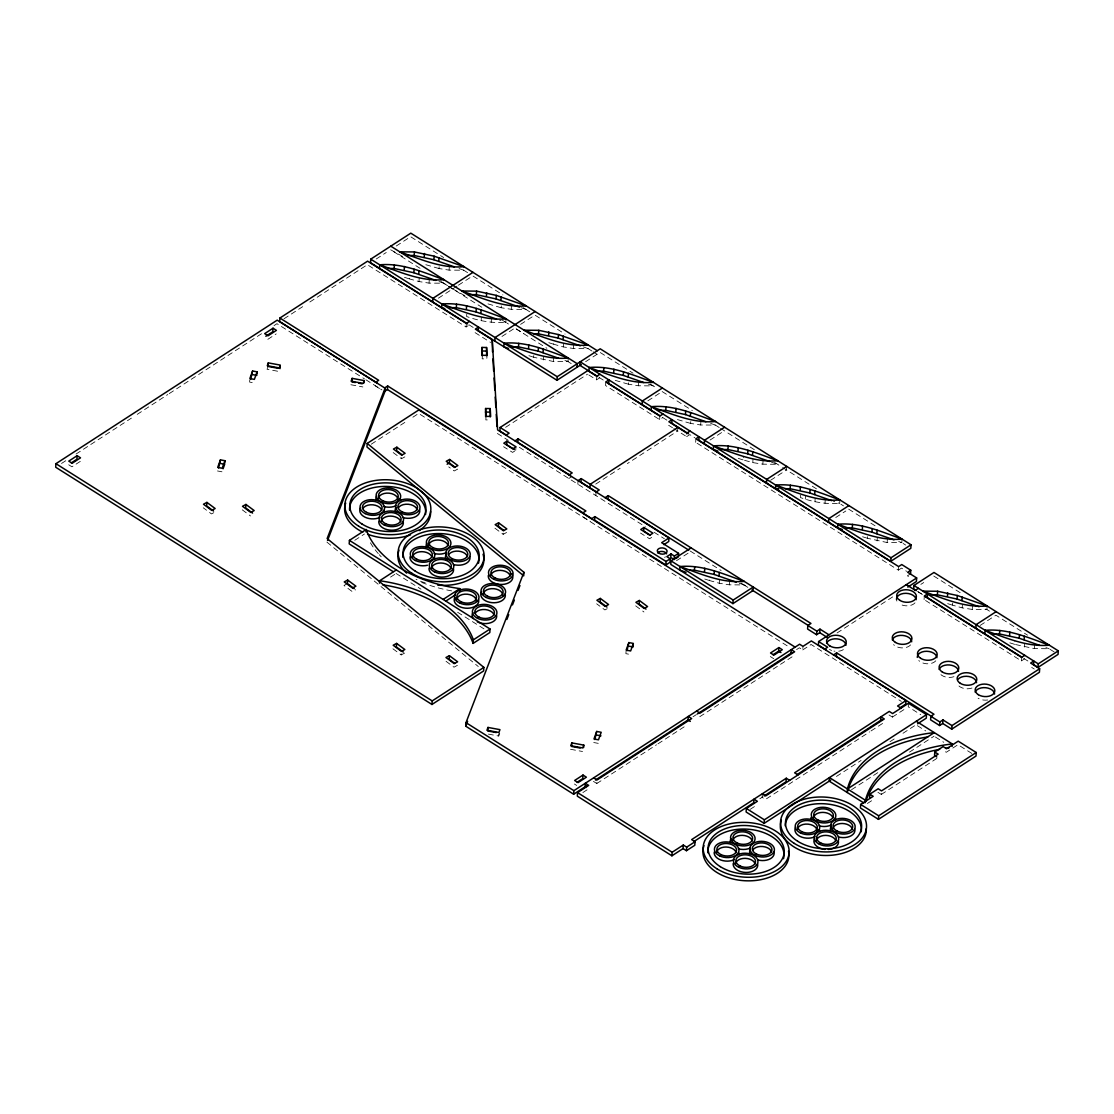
<?xml version="1.0" encoding="UTF-8"?>
<svg xmlns="http://www.w3.org/2000/svg" width="1114" height="1114" viewBox="0 0 1114 1114"><rect width="100%" height="100%" fill="white"/><g stroke="black" fill="none" stroke-linecap="round" stroke-linejoin="round"><path stroke-width="0.75" stroke-dasharray="5 3.75" d="M249.787 379.721L249.633 382.088L254.131 382.924M447.563 285.644L443.706 283.207L429.043 283.123L418.989 281.55L409.339 278.876L409.576 275.311M404.869 456.865L401.444 458.703L401.597 456.336M418.989 281.55L419.226 277.999M404.619 653.082L401.207 654.921L401.36 652.553M429.043 283.123L429.28 279.572M467.602 272.652L463.744 270.215L449.081 270.117L439.027 268.544L439.264 264.993M449.081 270.117L449.318 266.566M464.83 295.683L452.702 288.902L452.938 285.351M466.78 314.148L466.627 316.515C479.215 321.013 492.485 323.297 505.867 322.392L508.444 324.021M309.845 302.005L367.342 264.714L466.098 326.973L466.334 323.422M481.151 320.735L481.387 317.184M482.418 355.296L482.181 358.847L486.804 358.917L487.041 355.366M491.204 322.308L491.441 318.757M486.066 416.358L485.829 419.908L490.439 419.978M529.763 311.836L525.905 309.4L511.242 309.302L501.189 307.743L501.425 304.192M506.104 318.855L505.867 322.406L499.629 320.178M511.242 309.302L511.479 305.751M506.592 532.478L503.18 534.33L503.333 531.963M515.726 450.376L515.963 446.825M521.227 307.729L525.905 309.413L526.142 305.863M488.419 734.126L498.696 736.02L498.849 733.653M568.265 358.054L568.029 361.577L553.366 361.493L533.662 357.246L533.898 353.695M543.312 359.919L543.548 356.369M591.924 351.021L588.067 348.585L573.404 348.487L563.35 346.927L553.7 344.24L553.937 340.689M553.366 361.493L553.602 357.942M563.35 346.927L563.587 343.377M573.404 348.487L573.64 344.936M577.832 484.186L578.069 480.635M588.833 374.972L596.547 379.832L596.784 376.281M595.851 495.549L596.087 491.998M605.793 381.963L605.556 385.514L659.627 419.602L662.76 417.569M593.428 781.387L596.798 783.518L596.965 781.151M648.473 384.205L653.152 385.89L638.489 385.778L628.435 384.205L628.672 380.654M638.489 385.778L638.726 382.227M626.054 651.3L625.901 653.667L630.399 654.503M659.627 419.602L659.864 416.051M677.883 427.414L677.646 430.965L627.349 463.591M673.775 428.528L686.656 436.646L686.892 433.095M719.212 427.511L715.355 425.075L700.678 424.991L690.638 423.417L690.875 419.867M695.665 442.328L695.902 438.777M700.678 424.991L700.915 421.44M747.842 587.357L743.985 584.92L729.322 584.822L719.268 583.249L709.618 580.575L709.855 577.024M719.268 583.249L719.505 579.698M729.322 584.822L729.559 581.271M771.264 462.045L777.502 464.287L762.839 464.176L752.786 462.602L743.135 459.929L743.372 456.378M752.786 462.602L753.022 459.052M762.839 464.176L763.076 460.625M762.338 793.753L762.101 797.304L765.485 799.434L869.574 731.898M786.735 466.404L786.512 469.955L767.894 482.028M800.576 495.201L800.423 497.568C813.011 502.066 826.282 504.35 839.664 503.444L843.521 505.895M805.297 499.114L805.533 495.563M796.594 649.587L799.365 647.777L802.748 649.908L802.985 646.357M814.947 501.787L815.183 498.237M825.001 503.361L825.237 499.81M839.9 499.921L839.664 503.472L833.425 501.23M902.048 539.092L901.811 542.629L887.148 542.532L867.444 538.285L867.681 534.734M877.094 540.972L877.331 537.421M887.148 542.532L887.385 538.981M877.929 792.319L881.299 794.449L881.466 792.068M697.127 443.247L898.399 570.131L898.636 566.58M889.014 714.965L892.384 717.096L892.62 713.545M908.481 703.254L908.244 706.805L920.721 714.673M924.077 599.569L924.314 596.018M989.483 611.154L986.907 609.525L972.244 609.428L962.19 607.868L952.54 605.181L952.776 601.63M962.19 607.868L962.426 604.317M972.244 609.428L972.48 605.877M987.143 605.988L986.907 609.539L983.787 608.425M1054.206 651.955L1049.068 648.71L1034.405 648.613L1014.701 644.365L1014.938 640.815M925.539 600.488L1021.399 660.922L1021.622 657.371M1024.351 647.053L1024.588 643.502M1034.405 648.613L1034.641 645.062M268.056 366.436L267.04 369.263L279.015 371.477M498.696 736.02L499.713 733.193M283.986 318.799L302.66 306.67M376.24 258.991L386.252 252.502M396.278 245.999L410.593 236.711L443.637 257.543M61.521 463.466L67.341 459.692M76.072 454.025L131.396 418.14M137.217 414.366L167.782 394.537M169.244 393.59L262.403 333.156M274.044 325.594L276.954 323.701L364.431 378.857M267.833 339.324L276.188 333.908M80.292 461.391L71.937 466.808L68.553 464.663M438.387 298.19L457.005 286.117M458.425 285.184L472.74 275.896L502.915 294.918M466.098 326.973L468.186 325.622M501.982 336.442L513.429 329.02M520.586 324.369L534.901 315.081L565.077 334.103M371.268 444.194L407.139 420.911M412.876 417.193L418.627 413.461L789.018 646.969M585.616 361.702L599.986 352.372L633.044 373.204M505.617 427.303L587.538 374.165M596.547 379.832L599.68 377.813M354.753 540.304L364.501 533.982M514.682 451.059L512.593 452.409L503.584 446.728M647.833 400.845L660.713 392.49M390.541 577.094L396.097 573.487M568.822 478.505L571.955 476.472M595.725 484.103L620.15 468.256M686.656 436.646L689.789 434.613L694.927 437.858M710.036 440.058L724.351 430.77M651.634 537.394L649.546 538.758L640.536 533.077M676.518 560.704L690.833 551.416M835.765 517.495L845.804 510.992M898.399 570.131L901.532 568.098L906.671 571.343M910.542 573.78L907.409 575.813L911.266 578.25M693.005 716.789L696.403 714.575M582.887 792.541L588.457 788.935L585.073 786.804M596.798 783.518L656.494 744.793M657.942 743.846L685.611 725.91M699.773 716.706L794.407 655.324M802.748 649.908L811.103 644.491L901.337 701.388M837.074 632.961L894.57 595.67M920.86 584.377L923.729 582.525M980.167 625.427L995.902 615.207L1027.512 635.147M759.832 798.78L762.742 796.886M750.237 809.321L757.13 804.851M871.023 730.951L884.043 722.513M892.384 717.096L906.81 707.738M836.447 776.444L861.122 760.43M889.989 741.701L897.313 736.953M903.008 733.263L916.14 724.741M1021.399 660.922L1024.518 658.889M851.569 789.687L879.057 771.849M909.456 752.131L934.061 736.173M867.388 803.473L872.958 799.866M881.299 794.449L937.932 757.701M213.777 512.691L211.493 513.916L203.249 507.789M457.645 469.133L454.22 470.971L448.719 466.891M347.415 583.597L344.003 585.449L352.247 591.576L355.672 589.738M457.394 665.35L453.983 667.189L445.725 661.062M607.186 608.704L604.902 609.943L596.658 603.802M350.882 384.748L362.858 386.948M217.467 470.957L221.965 471.793M593.734 742.537L598.246 743.358M570.563 749.29L582.538 751.49M439.027 268.544L424.504 264.324M501.189 307.743L486.665 303.509M628.435 384.205L613.911 379.985M690.638 423.417L676.101 419.198M404.466 277.33L409.339 278.876M548.826 342.708L553.7 344.24M533.662 357.246L525.669 354.586M738.262 458.383L743.135 459.929M862.57 536.753L867.444 538.285M947.666 603.649L952.54 605.181M1009.827 642.834L1014.701 644.365M704.744 579.029L709.618 580.575M459.065 268.544L463.744 270.229L460.876 268.418M402.669 256.498L390.554 249.717L421.092 268.975M439.027 281.55L443.706 283.221M583.388 346.927L588.067 348.598L585.184 346.788M564.909 360.476L568.029 361.604M710.635 423.39L715.313 425.075M898.692 541.529L901.811 542.643M1045.949 647.61L1049.068 648.724M739.306 583.249L743.985 584.934M516.144 328.895L523.859 333.74M917.56 591.45L921.417 593.873M903.092 543.437L905.668 545.066M650.284 384.079L657.009 388.299M662.148 391.557L692.323 410.579M720.493 428.333L754.512 449.791M774.634 462.463L781.36 466.696M782.655 467.518L816.673 488.976M848.645 509.126L877.386 527.242M523.037 307.603L525.905 309.413M593.205 351.829L597.062 354.266M933.741 576.022L962.482 594.138M599.012 377.381L604.832 381.058M662.635 417.499L666.952 420.215M440.838 281.41L446.965 285.281M448.399 286.187L481.819 307.255M501.941 319.927L507.678 323.561M516.297 328.992L546.849 348.25M566.97 360.936L571.273 363.651M448.845 286.465L452.702 288.902M668.637 425.283L672.494 427.72M918.201 591.854L923.353 595.099M1023.655 658.346L1029.67 662.134M1031.689 667.411L1034.265 669.027M468.966 324.787L473.269 327.502M475.107 332.654L490.592 342.43M690.262 551.068L721.12 570.507M741.116 583.123L747.564 587.175M497.373 433.457L508.332 440.364M519.347 447.313L645.312 526.727M654.099 532.269L664.362 538.73M971.826 753.44L957.97 744.709L946.273 752.284L942.904 750.154M917.421 725.687L925.734 730.923M935.44 737.036L943.767 742.286M365.893 379.777L381.935 389.886M375.293 385.876L381.726 389.942M582.525 516.534L590.253 521.394M770.303 656.536L773.687 658.68M396.041 573.445L420.995 589.181M457.603 612.254L483.949 628.867M574.406 784.019L576.676 785.454M635.676 605.849L643.934 611.99M393.2 452.576L401.444 458.703M494.922 528.189L503.18 534.33M242.267 509.836L250.511 515.963M392.95 648.794L401.207 654.921M326.917 542.1L478.282 666.534M665.531 556.847A4.916 3.133 3.8 0 1 664.557 557.334M843.382 649.615A9.845 6.252 3.8 0 1 833.996 651.105M831.587 650.437A9.845 6.252 3.8 0 1 829.484 649.406M914.998 602.841A9.845 6.252 3.8 0 1 899.625 603.913M896.909 601.059A9.845 6.252 3.8 0 1 896.478 599.429M987.672 699.996A9.845 6.252 3.8 0 1 978.092 698.227M953.96 676.685A9.845 6.252 3.8 0 1 939.339 672.661M935.788 660.811A9.845 6.252 3.8 0 1 918.785 660.56M910.57 644.909A9.845 6.252 3.8 0 1 893.553 644.644M971.979 688.048A9.845 6.252 3.8 0 1 958.43 685.556M425.214 582.803A43.056 27.377 3.8 0 1 416.051 579.28M451.657 590.893A113.781 72.368 3.8 0 1 418.767 581.271M381.239 556.805A113.781 72.368 3.8 0 1 379.247 554.688M378.287 553.616A113.781 72.368 3.8 0 1 374.067 548.339M373.12 547.002A113.781 72.368 3.8 0 1 369.709 541.529"/><path stroke-width="1.5" d="M55.937 463.689L55.7 467.239L431.967 704.466L483.629 670.948L483.866 667.397L327.14 538.549L385.082 388.173L277.191 320.15L55.937 463.689L432.204 700.915L431.967 704.466M77.145 455.696L68.79 461.112L72.173 463.257L80.528 457.84L77.145 455.696L76.908 459.247L71.338 462.867M206.898 502.386L215.155 508.527L211.73 510.365L203.472 504.238L206.898 502.386L206.661 505.937L213.54 511.048M218.553 467.95L220.433 459.873L224.931 460.709L224.777 463.076M250.72 379.08L252.586 371.018L257.097 371.839L256.93 374.207M245.929 504.433L254.173 510.574L250.747 512.412L242.504 506.285L245.929 504.433L245.693 507.984L252.572 513.094M268.293 362.886L267.276 365.712L279.252 367.926L280.268 365.086L268.293 362.886L268.056 366.436L278.333 368.33M273.027 328.212L264.686 333.629L268.07 335.774L276.425 330.357L273.027 328.212L272.791 331.763L265.842 336.275M469.454 321.389L466.334 323.422L367.578 261.163L279.906 318.033L279.67 321.584L376.978 382.938M280.032 368.637L280.199 366.269M363.958 382.938L364.111 380.57L352.135 378.356L351.899 381.907L355.324 382.548M459.678 590.963L459.831 588.596A113.781 72.368 3.8 0 1 366.13 529.526L349.42 540.36L349.183 543.911L393.117 571.607M347.652 580.046L355.909 586.187L352.484 588.025L344.24 581.898L347.652 580.046L347.415 583.597L354.294 588.707M597.299 350.715L410.815 233.16L370.739 259.158L370.516 262.709L467.532 323.868M367.202 443.428L366.966 446.979L523.691 575.827L523.914 572.276L367.202 443.428L418.864 409.91L795.131 647.137M379.512 268.39L379.749 264.826C402.251 262.779 423.278 272.345 443.943 279.67C421.426 281.717 400.399 272.164 379.749 264.826M365.963 531.893L366.13 529.526M385.082 388.173L384.845 391.724L327.53 540.485M435.908 280.436L413.879 272.735L394.175 268.488L394.412 264.937M384.302 391.557L387.435 389.524L387.672 385.973L585.894 510.95L582.761 512.983L591.771 518.664L594.904 516.631L666.047 561.47L665.81 565.021L594.667 520.182L594.904 516.631M379.484 583.137L379.637 580.77L396.333 569.936M404.229 270.061L404.466 266.511M396.849 447.187L405.106 453.314L401.681 455.153L393.437 449.026L396.849 447.187L396.612 450.738L402.112 454.818M454.387 266.873L433.917 259.743L414.213 255.496L414.45 251.945L399.787 251.834C420.438 259.158 441.464 268.725 463.981 266.678L434.14 256.192L414.45 251.945M413.879 272.735L414.102 269.184M418.753 274.281L418.989 270.73M396.612 643.405L404.855 649.532L401.444 651.37L393.186 645.243L396.612 643.405L396.375 646.956L403.254 652.066M424.267 257.055L424.504 253.505M433.917 259.743L434.14 256.192M432.664 301.894L432.9 298.343L472.977 272.345M438.791 261.275L439.027 257.724M441.896 304.025C462.561 311.349 483.587 320.902 506.104 318.855C485.439 311.53 464.413 301.978 441.896 304.025L441.659 307.575L444.792 308.689M496.51 319.064L476.026 311.92L456.336 307.673L456.559 304.122M454.888 467.086L449.388 463.006L449.624 459.455L446.213 461.293L454.456 467.42L457.882 465.582L449.624 459.455M466.376 309.246L466.613 305.696M449.388 655.673L457.631 661.8L454.22 663.638L445.962 657.511L449.388 655.673L449.151 659.223L454.651 663.303M519.667 307.172L496.064 298.928L476.374 294.681L476.597 291.13L461.934 291.019C482.599 298.343 503.625 307.91 526.142 305.863L496.301 295.377L476.597 291.13M476.026 311.92L476.263 308.369M478.24 330.621L478.463 327.07L475.344 329.103L492.249 339.756L497.61 429.907L668.985 537.951L668.748 541.501L663.874 544.662M480.914 313.466L481.151 309.915M481.805 349.81L481.958 347.443L486.567 347.512L487.041 355.366L482.418 355.296L481.958 347.443M486.414 296.24L486.651 292.69M486.623 355.77L486.567 347.512M485.634 416.761L485.593 408.504L490.216 408.573L490.675 416.427L486.066 416.358L485.593 408.504M586.744 785.718L573.64 794.226L465.749 726.203L465.986 722.652L523.914 572.276M492.249 339.756L492.527 351.982M382.589 584.78A113.781 72.368 3.8 0 1 473.116 643.391L473.353 639.84L490.049 629.006L349.42 540.36M496.064 298.928L496.301 295.377M490.257 416.831L490.216 408.573M581.313 364.487L556.986 380.278L494.825 341.079L495.062 337.528L535.138 311.53M500.952 300.474L501.189 296.923M504.057 343.209C524.722 350.534 545.749 360.101 568.265 358.054C547.601 350.715 526.574 341.163 504.057 343.209L503.82 346.76L508.499 348.431M599.917 374.262L596.784 376.281L587.774 370.6L500.102 427.484L499.88 431.034L506.313 435.087M490.049 629.006L489.812 632.557L473.116 643.391M498.585 522.8L506.828 528.927L503.417 530.779L495.159 524.638L498.585 522.8L498.348 526.351L503.848 530.445M487.974 727.428L486.943 730.255L498.933 732.469L499.949 729.642L487.974 727.428L487.737 730.979L496.301 732.552M506.954 441.144L503.82 443.177L512.83 448.858L515.963 446.825L506.954 441.144L506.717 444.695L514.445 449.555M558.671 358.248L538.187 351.119L518.483 346.872L518.72 343.307M569.059 474.954L572.192 472.921L518.135 438.846L517.899 442.397L570.493 475.553M528.537 348.431L528.774 344.88M580.269 345.8L558.225 338.113L538.522 333.866L538.758 330.315L524.095 330.204C544.76 337.528 565.787 347.095 588.303 345.048L558.462 334.562L538.758 330.315M538.187 351.119L538.424 347.568M543.061 352.651L543.298 349.1M548.575 335.439L548.812 331.875M558.225 338.113L558.462 334.562M556.986 380.278L557.223 376.713L600.223 348.821L911.043 544.774L910.806 548.325L890.768 561.317L828.607 522.132M563.099 339.659L563.336 336.108M577.024 367.272L577.261 363.721L390.777 246.166M596.087 491.998L599.221 489.965L581.202 478.602L580.965 482.153L596.408 491.901M597.577 376.476L588.958 371.046L589.181 367.495C611.697 365.448 632.724 375 653.389 382.339C630.872 384.386 609.845 374.819 589.181 367.495M583.639 747.48L583.792 745.113L571.816 742.899L571.579 746.45L580.143 748.037M589.974 487.835L590.211 484.284L677.883 427.414M573.64 794.226L573.877 790.675L799.601 644.226L802.985 646.357L811.34 640.94L905.947 700.581L905.71 704.132L900.14 707.752M643.795 382.534L623.311 375.404L603.621 371.157L603.858 367.592M585.073 786.804L585.31 783.253L588.693 785.384L577.553 792.611L577.317 796.162L671.923 855.803L683.063 848.576L683.3 845.025L686.67 847.155L686.433 850.706L683.063 848.576M608.69 383.481L608.926 379.93L605.793 381.963L659.864 416.051L662.983 414.018M582.998 775.052L574.643 780.468L578.041 782.613L586.382 777.196L582.998 775.052L582.761 778.602L577.191 782.223M613.661 372.717L613.898 369.166M600.307 598.413L608.564 604.54L605.139 606.392L596.895 600.251L600.307 598.413L600.084 601.964L606.949 607.074M828.983 634.813L819.974 629.132L819.737 632.682L816.604 634.715L807.594 629.034L807.831 625.483L810.964 623.45L608.23 495.646L607.993 499.197L688.8 550.135M594.834 739.515L596.7 731.452L601.198 732.288L598.483 739.807L593.971 738.986L596.7 731.452M623.311 375.404L623.548 371.853M628.199 376.936L628.435 373.385M659.767 415.689L642.11 404.563L642.346 401.012L662.384 388.006M626.987 650.646L628.867 642.583L633.365 643.419L630.635 650.952L626.138 650.116L628.867 642.583M633.128 646.969L633.281 644.602M651.147 410.258L651.342 406.68C673.859 404.633 694.885 414.185 715.55 421.524C693.047 423.612 672.034 414.004 651.384 406.707M643.906 527.479L640.773 529.526L649.782 535.193L652.915 533.16L643.906 527.479L643.669 531.03L650.103 535.096M639.339 600.46L647.582 606.587L644.171 608.439L635.913 602.298L639.339 600.46L639.102 604.011L645.981 609.121M705.956 421.719L685.472 414.589L665.768 410.342L666.005 406.791M671.77 423.25L672.007 419.7L668.873 421.733L686.892 433.095L690.026 431.062M675.822 411.902L676.059 408.351M671.018 553.923L670.781 557.473L674.151 559.604L674.388 556.053L671.018 553.923L666.84 556.638L670.224 558.768L669.987 562.319L665.81 565.021M691.056 547.865L671.018 560.871L670.795 564.422L732.942 603.607L752.98 590.601L753.217 587.05L733.179 600.056L732.942 603.607M685.472 414.589L685.709 411.038M668.985 537.951L661.674 542.699L678.565 553.352L678.329 556.903L675.544 558.713M680.027 566.539C700.678 573.863 721.705 583.43 744.222 581.383C723.557 574.044 702.53 564.492 680.027 566.539L679.791 570.09L686.029 572.331M690.36 416.121L690.583 412.57M698.798 440.295L699.035 436.744L695.902 438.777L898.636 566.58L901.755 564.547L910.779 570.229L910.542 573.78M671.923 855.803L672.16 852.252L683.3 845.025M736.187 582.135L714.158 574.448L694.454 570.201L694.69 566.65M848.896 505.589L828.844 518.581L828.621 522.146L704.313 443.762L704.549 440.211L724.587 427.219M704.508 571.761L704.744 568.21M713.545 445.892C734.21 453.217 755.236 462.783 777.739 460.736C757.088 453.398 736.062 443.845 713.545 445.892L713.308 449.443L717.987 451.114M789.645 780.357L786.275 778.226L691.641 839.608L695.025 841.738L694.788 845.289L686.433 850.706M714.158 574.448L714.38 570.897M719.031 575.98L719.268 572.429M769.704 461.488L747.675 453.802L727.971 449.541L728.208 445.99M738.025 451.114L738.262 447.563M747.675 453.802L747.912 450.251M752.549 455.334L752.786 451.783M766.46 482.961L766.697 479.396L786.735 466.404M753.746 802.721L753.983 799.17L757.367 801.3L746.338 808.444L746.115 811.995L764.134 823.357L830.724 780.162M778.589 489.742L775.469 488.628L775.706 485.077C798.209 483.03 819.236 492.583 839.9 499.921C817.384 501.968 796.357 492.402 775.706 485.077M764.134 823.357L764.371 819.807L926.514 714.617L908.481 703.254L892.62 713.545L889.251 711.414L794.616 772.81L798 774.94M773.088 654.74L778.658 651.119L778.895 647.568L782.279 649.713L773.924 655.129L770.54 652.985L778.895 647.568M831.866 500.673L809.836 492.987L790.132 488.74L790.369 485.189M800.186 490.299L800.423 486.748M791.024 653.194L791.26 649.643L794.63 651.774L700.01 713.155L696.64 711.024M786.275 778.226L786.038 781.777L764.204 795.939M809.836 492.987L810.059 489.436M814.71 494.519L814.947 490.968M816.604 634.715L816.841 631.165L819.974 629.132M910.779 570.229L907.645 572.262L916.655 577.943L818.623 641.539L818.4 645.09L826.115 649.949M837.839 524.248C858.504 531.587 879.531 541.139 902.048 539.092C881.383 531.768 860.356 522.201 837.839 524.248L837.617 527.799L842.295 529.484M942.736 723.473L951.746 729.155L951.983 725.604L942.973 719.923L942.736 723.473L939.603 725.506L930.594 719.825L930.831 716.274L933.964 714.241L836.656 652.888L836.419 656.438L932.279 716.873M894.013 539.858L871.97 532.158L852.28 527.911L852.516 524.36M862.333 529.484L862.556 525.933M847.462 788.949A113.781 72.368 3.8 0 1 934.298 732.622L847.462 788.949L847.225 792.5A113.781 72.368 3.8 0 1 927.809 736.967M871.97 532.158L872.206 528.607M876.857 533.703L877.094 530.153M934.785 752.02L938.169 754.15L881.536 790.884L878.166 788.768L869.811 794.171L873.195 796.301L860.662 804.433L860.426 807.984L878.445 819.347L975.989 756.072L976.226 752.521L958.207 741.158L946.51 748.733L943.14 746.603L934.785 752.02L934.549 755.571L936.804 756.991M865.327 802.679L865.481 800.312A113.781 72.368 3.8 0 1 952.317 743.971L916.279 721.259M869.574 797.735L869.811 794.171M890.768 561.317L891.005 557.766L911.043 544.774M880.659 720.382L880.896 716.831L884.279 718.962L765.722 795.883L762.338 793.753M878.445 819.347L878.681 815.796L976.226 752.521M1033.722 664.682L1038.025 667.397L1058.063 654.405L1058.3 650.855L933.978 572.471L913.94 585.477L913.703 589.028L916.279 590.643M916.655 577.943L916.418 581.494L907.799 587.092M927.21 597.536L927.447 593.985L924.314 596.018L1021.622 657.371L1024.755 655.338M926.514 714.617L926.277 718.168L917.588 723.808M979.109 606.74L957.065 599.053L937.375 594.806L937.612 591.256L922.949 591.144C943.6 598.483 964.627 608.035 987.143 605.988L957.302 595.503L937.612 591.256M947.429 596.38L947.666 592.829M939.603 725.506L939.84 721.956L942.973 719.923M957.065 599.053L957.302 595.503M952.15 746.338L952.317 743.971M961.953 600.599L962.19 597.048M1022.22 657.441L975.864 628.212L976.101 624.662L996.139 611.656M984.86 633.88L985.096 630.329C1007.613 628.282 1028.64 637.849 1049.304 645.173C1026.788 647.22 1005.761 637.668 985.096 630.329M1039.71 645.368L1019.226 638.238L999.523 633.991L999.759 630.44M1009.576 635.565L1009.813 632.014M1019.226 638.238L1019.463 634.688M1024.114 639.784L1024.351 636.233M1033.527 664.571L1033.764 661.02L1030.645 663.053L1039.654 668.734L1039.418 672.285L951.746 729.155M1038.025 667.397L1038.262 663.847L1058.3 650.855M220.433 459.873L217.703 467.407L222.201 468.242L224.931 460.709M252.586 371.018L249.87 378.537L254.368 379.373L257.097 371.839M223.065 468.785L224.694 464.26L220.196 463.424M352.135 378.356L351.119 381.183L363.094 383.397L364.111 380.57M571.816 742.899L570.8 745.739L582.775 747.94L583.792 745.113M465.749 726.203L467.615 721.357M506.87 619.481L508.736 614.636M512.468 604.93L514.334 600.084M518.08 590.378L519.946 585.532M375.529 382.325L378.663 380.292L279.906 318.033M384.539 388.006L387.672 385.973M505.993 435.198L509.126 433.165L500.102 427.484M515.002 440.879L518.135 438.846M578.069 480.635L581.202 478.602M443.135 599.429L459.831 588.596M445.684 601.184L455.417 594.862M605.097 497.68L608.23 495.646M432.204 700.915L483.866 667.397M666.047 561.47L670.224 558.768M674.388 556.053L678.565 553.352M595.475 780.051L688.633 719.616M697.364 713.949L791.984 652.567M824.513 649.239L827.646 647.22L818.623 641.539M918.437 588.303L915.304 590.336L906.295 584.655M833.523 654.921L836.656 652.888M905.947 700.581L897.592 705.998L900.975 708.128M694.314 841.279L754.011 802.553M797.29 774.467L881.731 719.686M686.67 847.155L695.025 841.738M951.983 725.604L1039.654 668.734M447.118 464.232L449.388 463.006M407.696 255.44L414.213 255.496M387.658 268.432L394.175 268.488M468.228 294.611L476.374 294.681M449.819 307.617L456.336 307.673M533.634 333.824L538.522 333.866M510.337 346.802L518.483 346.872M597.104 371.101L603.621 371.157M657.622 410.272L665.768 410.342M719.825 449.471L727.971 449.541M775.469 488.614L778.728 488.642M785.245 488.698L790.132 488.74M845.763 527.855L852.28 527.911M689.566 570.159L694.454 570.201M930.858 594.751L937.375 594.806M993.006 633.936L999.523 633.991M481.721 350.994L486.331 351.063M485.356 412.055L489.979 412.124M358.75 383.174L362.175 383.801M252.349 374.569L256.861 375.39M628.63 646.134L631.624 646.691M596.463 735.003L600.961 735.839M588.958 371.032L579.948 365.364L580.185 361.813L891.005 557.766M607.631 382.812L642.11 404.563M671.269 422.93L688.508 433.806M698.562 440.141L704.313 443.762M913.94 585.477L1038.262 663.847M925.581 596.505L975.864 628.212M370.739 259.158L557.223 376.713M477.586 330.217L494.825 341.079M751.964 589.96L807.789 625.149M819.737 632.682L827.465 637.556M807.831 625.483L816.841 631.165M930.831 716.274L939.84 721.956M671.018 560.871L733.179 600.056M387.435 389.524L582.719 512.649M778.658 651.119L780.914 652.539M865.481 800.312L829.443 777.586L829.206 781.137L863.865 802.985M860.662 804.433L878.681 815.796M690.304 721.412L688.048 719.992L688.285 716.441L691.669 718.572L597.034 779.967L593.665 777.837M746.338 808.444L764.371 819.807M577.553 792.611L672.16 852.252M465.986 722.652L573.877 790.675M492.931 358.917L493.655 371.046M494.073 377.98L494.797 390.123M495.201 397.057L495.827 407.459M496.245 414.394L496.969 426.523M481.819 352.567L482 355.7M657.594 552.934A4.916 3.133 3.8 0 1 662.384 551.472A4.916 3.133 3.8 0 1 666.632 553.825M505.171 594.068A12.296 7.826 3.8 0 1 491.928 602.66A12.296 7.826 3.8 0 1 481.54 591.729M483.281 593.943A9.845 6.252 3.8 0 1 493.975 588.707A9.845 6.252 3.8 0 1 502.846 595.879M511.716 573.807A12.296 7.826 3.8 0 1 502.623 584.432A12.296 7.826 3.8 0 1 488.322 575.423M490.773 575.659A9.845 6.252 3.8 0 1 500.186 570.354A9.845 6.252 3.8 0 1 510.24 575.966M496.51 614.928A12.296 7.826 3.8 0 1 490.94 622.656A12.296 7.826 3.8 0 1 477.307 621.877M473.241 618.604A12.296 7.826 3.8 0 1 472.879 612.589M475.191 613.229A9.845 6.252 3.8 0 1 485.314 609.567A9.845 6.252 3.8 0 1 494.087 615.095M478.574 599.569A12.296 7.826 3.8 0 1 465.332 608.16A12.296 7.826 3.8 0 1 454.944 597.229M456.684 599.443A9.845 6.252 3.8 0 1 467.379 594.208A9.845 6.252 3.8 0 1 476.249 601.379M838.313 840.819A12.296 7.826 3.8 0 1 828.273 849.467M825.07 849.411A12.296 7.826 3.8 0 1 814.682 838.48M816.423 840.694A9.845 6.252 3.8 0 1 825.836 835.389A9.845 6.252 3.8 0 1 835.89 840.986M854.758 828.927A12.296 7.826 3.8 0 1 838.382 836.934M830.543 830.598A12.296 7.826 3.8 0 1 831.128 826.588M832.868 828.788A9.845 6.252 3.8 0 1 842.281 823.483A9.845 6.252 3.8 0 1 852.335 829.095M815.072 836.684A12.296 7.826 3.8 0 1 800.117 836.447A12.296 7.826 3.8 0 1 795.702 827.159M819.333 829.498A12.296 7.826 3.8 0 1 819.458 831.545M797.443 829.373A9.845 6.252 3.8 0 1 808.137 824.137A9.845 6.252 3.8 0 1 817.008 831.309M831.169 825.001A12.296 7.826 3.8 0 1 819.055 825.85M811.215 819.5A12.296 7.826 3.8 0 1 811.089 817.453M835.43 817.829A12.296 7.826 3.8 0 1 835.556 819.876M813.54 817.704A9.845 6.252 3.8 0 1 822.954 812.385A9.845 6.252 3.8 0 1 833.007 817.996M419.602 509.627A12.296 7.826 3.8 0 1 403.226 517.648M396.333 513.303A12.296 7.826 3.8 0 1 395.985 507.302M398.283 507.928A9.845 6.252 3.8 0 1 408.406 504.266A9.845 6.252 3.8 0 1 417.179 509.794M396.013 505.714A12.296 7.826 3.8 0 1 383.912 506.55M376.072 500.214A12.296 7.826 3.8 0 1 376.657 496.203M400.288 498.543A12.296 7.826 3.8 0 1 400.399 500.59M378.384 498.404A9.845 6.252 3.8 0 1 389.092 493.168A9.845 6.252 3.8 0 1 397.963 500.339M379.916 517.383A12.296 7.826 3.8 0 1 364.974 517.161A12.296 7.826 3.8 0 1 360.546 507.873M384.177 510.212A12.296 7.826 3.8 0 1 384.302 512.259M362.858 508.513A9.845 6.252 3.8 0 1 372.981 504.837A9.845 6.252 3.8 0 1 381.754 510.379M403.171 521.533A12.296 7.826 3.8 0 1 391.529 530.222A12.296 7.826 3.8 0 1 378.83 521.157M381.267 521.408A9.845 6.252 3.8 0 1 390.68 516.088A9.845 6.252 3.8 0 1 400.748 521.7M774.007 851.876A12.296 7.826 3.8 0 1 757.631 859.897M749.792 853.561A12.296 7.826 3.8 0 1 750.376 849.536M752.688 850.177A9.845 6.252 3.8 0 1 762.812 846.515A9.845 6.252 3.8 0 1 771.584 852.043M750.418 847.963A12.296 7.826 3.8 0 1 738.304 848.798M730.464 842.463A12.296 7.826 3.8 0 1 731.062 838.452M732.789 840.652A9.845 6.252 3.8 0 1 742.202 835.347A9.845 6.252 3.8 0 1 752.256 840.945M734.321 859.632A12.296 7.826 3.8 0 1 720.744 859.994A12.296 7.826 3.8 0 1 714.241 852.085M738.582 852.461A12.296 7.826 3.8 0 1 738.707 854.508M716.692 852.321A9.845 6.252 3.8 0 1 726.091 847.016A9.845 6.252 3.8 0 1 736.159 852.628M757.562 863.782A12.296 7.826 3.8 0 1 745.92 872.457A12.296 7.826 3.8 0 1 733.221 863.406M735.672 863.656A9.845 6.252 3.8 0 1 745.085 858.337A9.845 6.252 3.8 0 1 755.139 863.949M469.843 556.54A12.296 7.826 3.8 0 1 453.468 564.547M446.575 560.203A12.296 7.826 3.8 0 1 446.227 554.201M448.524 554.828A9.845 6.252 3.8 0 1 458.648 551.165A9.845 6.252 3.8 0 1 467.42 556.708M446.254 552.614A12.296 7.826 3.8 0 1 434.154 553.463M426.314 547.113A12.296 7.826 3.8 0 1 426.899 543.103M428.625 545.317A9.845 6.252 3.8 0 1 438.039 539.998A9.845 6.252 3.8 0 1 448.107 545.609M427.442 565.271A12.296 7.826 3.8 0 1 410.077 556.735M434.418 557.111A12.296 7.826 3.8 0 1 434.544 559.158M412.528 556.986A9.845 6.252 3.8 0 1 421.941 551.667A9.845 6.252 3.8 0 1 431.995 557.279M453.412 568.432A12.296 7.826 3.8 0 1 441.771 577.122A12.296 7.826 3.8 0 1 429.071 568.07M431.508 568.307A9.845 6.252 3.8 0 1 440.921 563.002A9.845 6.252 3.8 0 1 450.989 568.6M826.588 643.307A9.845 6.252 3.8 0 1 837.087 638.879A9.845 6.252 3.8 0 1 845.986 645.229M896.478 599.429A9.845 6.252 3.8 0 1 905.933 593.302A9.845 6.252 3.8 0 1 916.126 599.722M975.182 692.128A9.845 6.252 3.8 0 1 985.681 687.7A9.845 6.252 3.8 0 1 994.593 694.05M939.144 669.417A9.845 6.252 3.8 0 1 949.643 664.974A9.845 6.252 3.8 0 1 958.541 671.324M917.282 657.399A9.845 6.252 3.8 0 1 926.723 651.272A9.845 6.252 3.8 0 1 936.916 657.692M892.286 639.868A9.845 6.252 3.8 0 1 902.786 635.44A9.845 6.252 3.8 0 1 911.698 641.789M958.054 679.275A9.845 6.252 3.8 0 1 968.929 676.518A9.845 6.252 3.8 0 1 976.56 682.687M866.274 828.663A43.056 27.377 3.8 0 1 819.333 855.162A43.056 27.377 3.8 0 1 781.387 820.28M785.245 825.85A38.127 24.257 3.8 0 1 825.599 803.862A38.127 24.257 3.8 0 1 861.233 831.768M483.072 554.243A43.056 27.377 3.8 0 1 437.718 585.115M406.638 573.111A43.056 27.377 3.8 0 1 398.979 550.163M402.85 557.32A38.127 24.257 3.8 0 1 443.191 533.745A38.127 24.257 3.8 0 1 478.505 563.211M788.475 851.166A43.056 27.377 3.8 0 1 744.166 880.701A43.056 27.377 3.8 0 1 703.992 845.637M707.863 852.795A38.127 24.257 3.8 0 1 744.472 829.053A38.127 24.257 3.8 0 1 783.964 853.951M783.978 855.538A38.127 24.257 3.8 0 1 783.518 858.699M430.589 511.41A43.056 27.377 3.8 0 1 419.156 530.64M410.523 534.873A43.056 27.377 3.8 0 1 367.55 534.219M362.76 532.158A43.056 27.377 3.8 0 1 345.702 503.027M349.573 510.184A38.127 24.257 3.8 0 1 388.661 486.526A38.127 24.257 3.8 0 1 425.534 514.515M866.01 801.05A113.781 72.368 3.8 0 1 939.687 749.346M945.828 748.316A113.781 72.368 3.8 0 1 948.947 747.898M379.637 580.77A113.781 72.368 3.8 0 1 473.353 639.84M658.834 553.185A4.916 3.133 3.8 0 0 666.966 551.903A4.916 3.133 3.8 0 0 660.713 547.977A4.916 3.133 3.8 0 0 658.834 553.185M486.205 597.466A12.296 7.826 3.8 0 0 505.533 592.564A12.296 7.826 3.8 0 0 488.169 584.028A12.296 7.826 3.8 0 0 486.205 597.466M487.626 596.241A9.845 6.252 3.8 0 0 503.082 592.328A9.845 6.252 3.8 0 0 489.199 585.504A9.845 6.252 3.8 0 0 487.626 596.241M493.683 579.196A12.296 7.826 3.8 0 0 513.025 574.295A12.296 7.826 3.8 0 0 495.66 565.759A12.296 7.826 3.8 0 0 493.683 579.196M495.103 577.971A9.845 6.252 3.8 0 0 510.574 574.044A9.845 6.252 3.8 0 0 496.691 567.221A9.845 6.252 3.8 0 0 495.103 577.971M477.544 618.326A12.296 7.826 3.8 0 0 496.872 613.424A12.296 7.826 3.8 0 0 479.507 604.902A12.296 7.826 3.8 0 0 477.544 618.326M478.964 617.1A9.845 6.252 3.8 0 0 494.421 613.187A9.845 6.252 3.8 0 0 480.538 606.364A9.845 6.252 3.8 0 0 478.964 617.1M459.609 602.966A12.296 7.826 3.8 0 0 478.936 598.065A12.296 7.826 3.8 0 0 461.572 589.543A12.296 7.826 3.8 0 0 459.609 602.966M461.029 601.755A9.845 6.252 3.8 0 0 476.486 597.828A9.845 6.252 3.8 0 0 462.602 591.005A9.845 6.252 3.8 0 0 461.029 601.755M819.347 844.217A12.296 7.826 3.8 0 0 838.675 839.315A12.296 7.826 3.8 0 0 821.31 830.793A12.296 7.826 3.8 0 0 819.347 844.217M820.767 843.006A9.845 6.252 3.8 0 0 836.224 839.079A9.845 6.252 3.8 0 0 822.341 832.255A9.845 6.252 3.8 0 0 820.767 843.006M835.779 832.325A12.296 7.826 3.8 0 0 855.12 827.424A12.296 7.826 3.8 0 0 837.756 818.887A12.296 7.826 3.8 0 0 835.779 832.325M837.199 831.1A9.845 6.252 3.8 0 0 852.67 827.173A9.845 6.252 3.8 0 0 838.786 820.35A9.845 6.252 3.8 0 0 837.199 831.1M800.353 832.896A12.296 7.826 3.8 0 0 819.695 827.994A12.296 7.826 3.8 0 0 802.331 819.472A12.296 7.826 3.8 0 0 800.353 832.896M801.774 831.671A9.845 6.252 3.8 0 0 817.244 827.758A9.845 6.252 3.8 0 0 803.361 820.934A9.845 6.252 3.8 0 0 801.774 831.671M816.465 821.227A12.296 7.826 3.8 0 0 835.792 816.325A12.296 7.826 3.8 0 0 818.428 807.789A12.296 7.826 3.8 0 0 816.465 821.227M817.885 820.001A9.845 6.252 3.8 0 0 833.342 816.089A9.845 6.252 3.8 0 0 819.458 809.251A9.845 6.252 3.8 0 0 817.885 820.001M400.636 513.025A12.296 7.826 3.8 0 0 419.964 508.123A12.296 7.826 3.8 0 0 402.6 499.601A12.296 7.826 3.8 0 0 400.636 513.025M402.057 511.813A9.845 6.252 3.8 0 0 417.513 507.887A9.845 6.252 3.8 0 0 403.63 501.063A9.845 6.252 3.8 0 0 402.057 511.813M381.308 501.941A12.296 7.826 3.8 0 0 400.636 497.039A12.296 7.826 3.8 0 0 383.286 488.503A12.296 7.826 3.8 0 0 381.308 501.941M382.729 500.715A9.845 6.252 3.8 0 0 398.199 496.788A9.845 6.252 3.8 0 0 384.302 489.965A9.845 6.252 3.8 0 0 382.729 500.715M365.211 513.61A12.296 7.826 3.8 0 0 384.539 508.708A12.296 7.826 3.8 0 0 367.174 500.172A12.296 7.826 3.8 0 0 365.211 513.61M366.631 512.384A9.845 6.252 3.8 0 0 382.088 508.457A9.845 6.252 3.8 0 0 368.205 501.634A9.845 6.252 3.8 0 0 366.631 512.384M384.191 524.931A12.296 7.826 3.8 0 0 403.519 520.029A12.296 7.826 3.8 0 0 386.168 511.493A12.296 7.826 3.8 0 0 384.191 524.931M385.611 523.705A9.845 6.252 3.8 0 0 401.082 519.792A9.845 6.252 3.8 0 0 387.185 512.969A9.845 6.252 3.8 0 0 385.611 523.705M755.027 855.274A12.296 7.826 3.8 0 0 774.369 850.372A12.296 7.826 3.8 0 0 757.005 841.85A12.296 7.826 3.8 0 0 755.027 855.274M756.448 854.048A9.845 6.252 3.8 0 0 771.918 850.135A9.845 6.252 3.8 0 0 758.035 843.312A9.845 6.252 3.8 0 0 756.448 854.048M735.713 844.175A12.296 7.826 3.8 0 0 755.041 839.274A12.296 7.826 3.8 0 0 737.677 830.752A12.296 7.826 3.8 0 0 735.713 844.175M737.134 842.964A9.845 6.252 3.8 0 0 752.591 839.037A9.845 6.252 3.8 0 0 738.707 832.214A9.845 6.252 3.8 0 0 737.134 842.964M719.602 855.858A12.296 7.826 3.8 0 0 738.944 850.957A12.296 7.826 3.8 0 0 721.58 842.421A12.296 7.826 3.8 0 0 719.602 855.858M721.023 854.633A9.845 6.252 3.8 0 0 736.493 850.706A9.845 6.252 3.8 0 0 722.61 843.883A9.845 6.252 3.8 0 0 721.023 854.633M738.596 867.179A12.296 7.826 3.8 0 0 757.924 862.278A12.296 7.826 3.8 0 0 740.559 853.742A12.296 7.826 3.8 0 0 738.596 867.179M740.016 865.954A9.845 6.252 3.8 0 0 755.473 862.027A9.845 6.252 3.8 0 0 741.59 855.204A9.845 6.252 3.8 0 0 740.016 865.954M450.878 559.938A12.296 7.826 3.8 0 0 470.205 555.037A12.296 7.826 3.8 0 0 452.841 546.501A12.296 7.826 3.8 0 0 450.878 559.938M452.298 558.713A9.845 6.252 3.8 0 0 467.755 554.786A9.845 6.252 3.8 0 0 453.871 547.963A9.845 6.252 3.8 0 0 452.298 558.713M431.55 548.84A12.296 7.826 3.8 0 0 450.878 543.938A12.296 7.826 3.8 0 0 433.527 535.402A12.296 7.826 3.8 0 0 431.55 548.84M432.97 547.615A9.845 6.252 3.8 0 0 448.441 543.688A9.845 6.252 3.8 0 0 434.544 536.864A9.845 6.252 3.8 0 0 432.97 547.615M415.452 560.509A12.296 7.826 3.8 0 0 434.78 555.608A12.296 7.826 3.8 0 0 417.416 547.085A12.296 7.826 3.8 0 0 415.452 560.509M416.873 559.284A9.845 6.252 3.8 0 0 432.329 555.371A9.845 6.252 3.8 0 0 418.446 548.548A9.845 6.252 3.8 0 0 416.873 559.284M434.432 571.83A12.296 7.826 3.8 0 0 453.76 566.929A12.296 7.826 3.8 0 0 436.409 558.406A12.296 7.826 3.8 0 0 434.432 571.83M435.853 570.619A9.845 6.252 3.8 0 0 451.323 566.692A9.845 6.252 3.8 0 0 437.426 559.869A9.845 6.252 3.8 0 0 435.853 570.619M829.721 645.855A9.845 6.252 3.8 0 0 845.986 643.293A9.845 6.252 3.8 0 0 833.509 635.426A9.845 6.252 3.8 0 0 829.721 645.855M899.861 600.362A9.845 6.252 3.8 0 0 916.126 597.8A9.845 6.252 3.8 0 0 903.635 589.919A9.845 6.252 3.8 0 0 899.861 600.362M978.329 694.676A9.845 6.252 3.8 0 0 994.579 692.114A9.845 6.252 3.8 0 0 982.102 684.247A9.845 6.252 3.8 0 0 978.329 694.676M942.277 671.965A9.845 6.252 3.8 0 0 958.541 669.403A9.845 6.252 3.8 0 0 946.065 661.521A9.845 6.252 3.8 0 0 942.277 671.965M920.651 658.332A9.845 6.252 3.8 0 0 936.916 655.77A9.845 6.252 3.8 0 0 924.439 647.888A9.845 6.252 3.8 0 0 920.651 658.332M895.433 642.416A9.845 6.252 3.8 0 0 911.684 639.854A9.845 6.252 3.8 0 0 899.207 631.986A9.845 6.252 3.8 0 0 895.433 642.416M960.31 683.328A9.845 6.252 3.8 0 0 976.56 680.751A9.845 6.252 3.8 0 0 964.083 672.884A9.845 6.252 3.8 0 0 960.31 683.328M794.324 843.423A43.056 27.377 3.8 0 0 865.467 832.2A43.056 27.377 3.8 0 0 810.853 797.763A43.056 27.377 3.8 0 0 794.324 843.423M797.666 841.251A38.127 24.257 3.8 0 0 860.676 831.322A38.127 24.257 3.8 0 0 812.301 800.813A38.127 24.257 3.8 0 0 797.666 841.251M411.915 573.306A43.056 27.377 3.8 0 0 483.058 562.083A43.056 27.377 3.8 0 0 428.43 527.646A43.056 27.377 3.8 0 0 411.915 573.306M415.257 571.134A38.127 24.257 3.8 0 0 478.268 561.191A38.127 24.257 3.8 0 0 429.893 530.696A38.127 24.257 3.8 0 0 415.257 571.134M716.929 868.781A43.056 27.377 3.8 0 0 788.071 857.557A43.056 27.377 3.8 0 0 733.458 823.135A43.056 27.377 3.8 0 0 716.929 868.781M720.271 866.622A38.127 24.257 3.8 0 0 783.281 856.68A38.127 24.257 3.8 0 0 734.906 826.184A38.127 24.257 3.8 0 0 720.271 866.622M358.638 526.17A43.056 27.377 3.8 0 0 429.781 514.947A43.056 27.377 3.8 0 0 375.153 480.51A43.056 27.377 3.8 0 0 358.638 526.17M361.98 523.998A38.127 24.257 3.8 0 0 424.991 514.069A38.127 24.257 3.8 0 0 376.602 483.56A38.127 24.257 3.8 0 0 361.98 523.998"/></g></svg>
